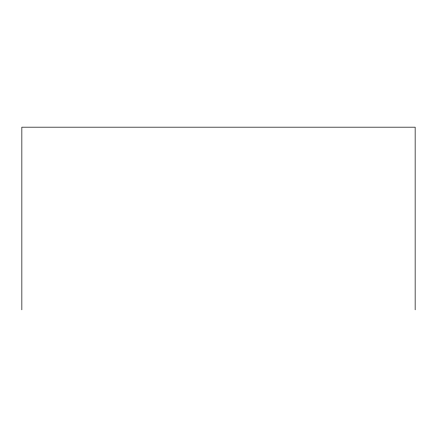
<?xml version="1.0" encoding="UTF-8"?>
<svg xmlns="http://www.w3.org/2000/svg" width="437" height="437" viewBox="0 0 437 437"><rect width="100%" height="100%" fill="white"/><g stroke="black" fill="none" stroke-linecap="round" stroke-linejoin="round"><path stroke-width="0.66" d="M415.15 309.822L415.15 127.178L21.85 127.178L21.85 309.822"/></g></svg>
